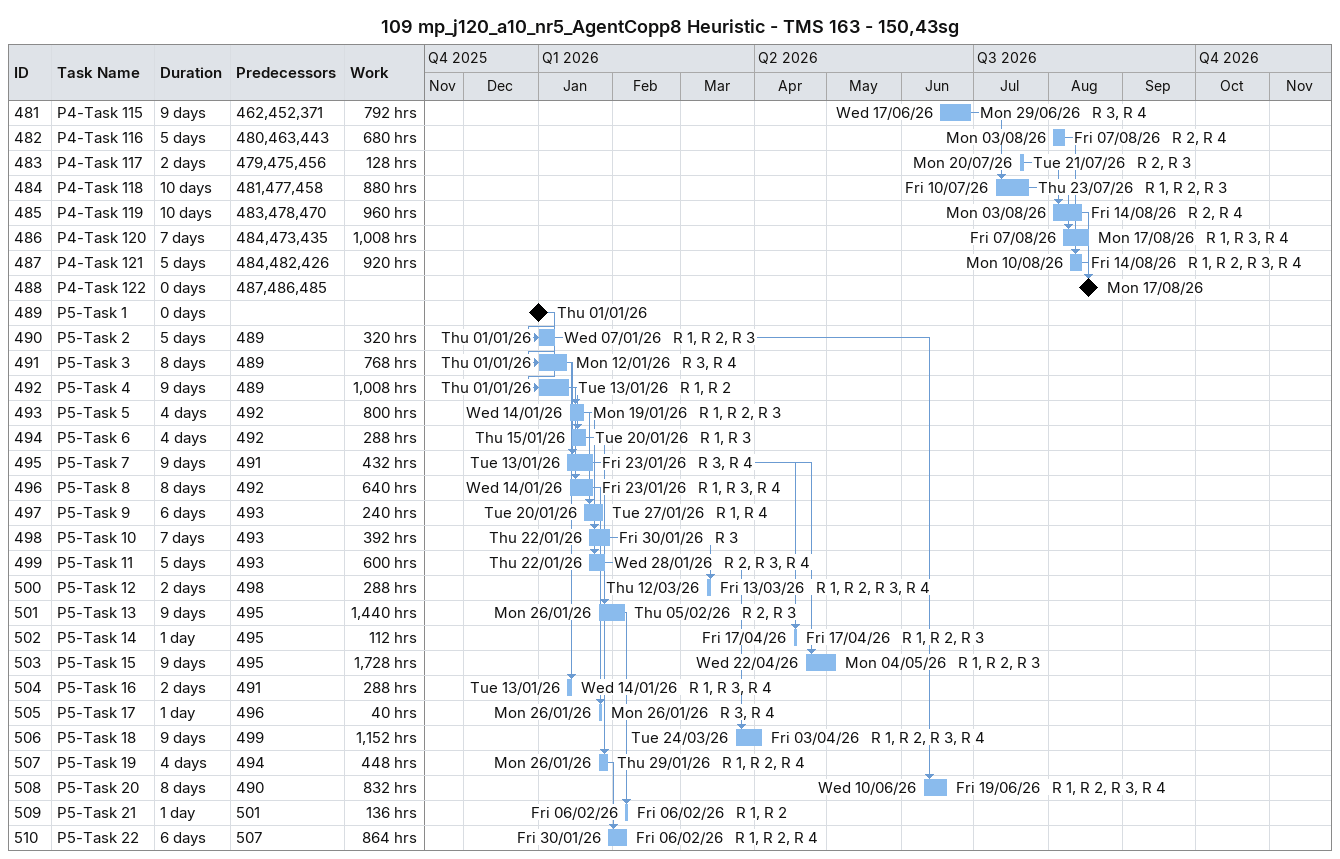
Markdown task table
109 mp_j120_a10_nr5_AgentCopp8 Heuristic - TMS 163 - 150,43sg

| ID | Task | Duration | Start | Finish | Predecessors | Resources | Work (h) |
|---|---|---|---|---|---|---|---|
| 481 | P4-Task 115 | 9d | 2026-06-17 | 2026-06-29 | 462, 452, 371 | R 3, R 4 | 792 |
| 482 | P4-Task 116 | 5d | 2026-08-03 | 2026-08-07 | 480, 463, 443 | R 2, R 4 | 680 |
| 483 | P4-Task 117 | 2d | 2026-07-20 | 2026-07-21 | 479, 475, 456 | R 2, R 3 | 128 |
| 484 | P4-Task 118 | 10d | 2026-07-10 | 2026-07-23 | 481, 477, 458 | R 1, R 2, R 3 | 880 |
| 485 | P4-Task 119 | 10d | 2026-08-03 | 2026-08-14 | 483, 478, 470 | R 2, R 4 | 960 |
| 486 | P4-Task 120 | 7d | 2026-08-07 | 2026-08-17 | 484, 473, 435 | R 1, R 3, R 4 | 1008 |
| 487 | P4-Task 121 | 5d | 2026-08-10 | 2026-08-14 | 484, 482, 426 | R 1, R 2, R 3, R 4 | 920 |
| 488 | P4-Task 122 | 0d | 2026-08-17 | 2026-08-17 | 487, 486, 485 |  |  |
| 489 | P5-Task 1 | 0d | 2026-01-01 | 2026-01-01 |  |  |  |
| 490 | P5-Task 2 | 5d | 2026-01-01 | 2026-01-07 | 489 | R 1, R 2, R 3 | 320 |
| 491 | P5-Task 3 | 8d | 2026-01-01 | 2026-01-12 | 489 | R 3, R 4 | 768 |
| 492 | P5-Task 4 | 9d | 2026-01-01 | 2026-01-13 | 489 | R 1, R 2 | 1008 |
| 493 | P5-Task 5 | 4d | 2026-01-14 | 2026-01-19 | 492 | R 1, R 2, R 3 | 800 |
| 494 | P5-Task 6 | 4d | 2026-01-15 | 2026-01-20 | 492 | R 1, R 3 | 288 |
| 495 | P5-Task 7 | 9d | 2026-01-13 | 2026-01-23 | 491 | R 3, R 4 | 432 |
| 496 | P5-Task 8 | 8d | 2026-01-14 | 2026-01-23 | 492 | R 1, R 3, R 4 | 640 |
| 497 | P5-Task 9 | 6d | 2026-01-20 | 2026-01-27 | 493 | R 1, R 4 | 240 |
| 498 | P5-Task 10 | 7d | 2026-01-22 | 2026-01-30 | 493 | R 3 | 392 |
| 499 | P5-Task 11 | 5d | 2026-01-22 | 2026-01-28 | 493 | R 2, R 3, R 4 | 600 |
| 500 | P5-Task 12 | 2d | 2026-03-12 | 2026-03-13 | 498 | R 1, R 2, R 3, R 4 | 288 |
| 501 | P5-Task 13 | 9d | 2026-01-26 | 2026-02-05 | 495 | R 2, R 3 | 1440 |
| 502 | P5-Task 14 | 1d | 2026-04-17 | 2026-04-17 | 495 | R 1, R 2, R 3 | 112 |
| 503 | P5-Task 15 | 9d | 2026-04-22 | 2026-05-04 | 495 | R 1, R 2, R 3 | 1728 |
| 504 | P5-Task 16 | 2d | 2026-01-13 | 2026-01-14 | 491 | R 1, R 3, R 4 | 288 |
| 505 | P5-Task 17 | 1d | 2026-01-26 | 2026-01-26 | 496 | R 3, R 4 | 40 |
| 506 | P5-Task 18 | 9d | 2026-03-24 | 2026-04-03 | 499 | R 1, R 2, R 3, R 4 | 1152 |
| 507 | P5-Task 19 | 4d | 2026-01-26 | 2026-01-29 | 494 | R 1, R 2, R 4 | 448 |
| 508 | P5-Task 20 | 8d | 2026-06-10 | 2026-06-19 | 490 | R 1, R 2, R 3, R 4 | 832 |
| 509 | P5-Task 21 | 1d | 2026-02-06 | 2026-02-06 | 501 | R 1, R 2 | 136 |
| 510 | P5-Task 22 | 6d | 2026-01-30 | 2026-02-06 | 507 | R 1, R 2, R 4 | 864 |
